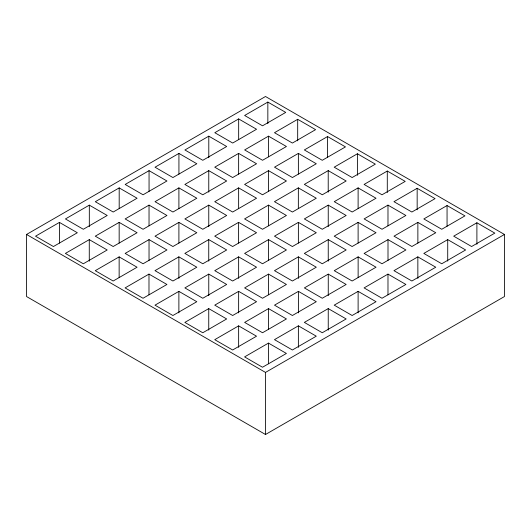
<?xml version="1.0" encoding="UTF-8"?>
<svg xmlns="http://www.w3.org/2000/svg" width="531" height="531" viewBox="0 0 531 531"><rect width="100%" height="100%" fill="white"/><g stroke="black" fill="none" stroke-linecap="round" stroke-linejoin="round"><path stroke-width="0.8" d="M26.55 234.456L265.5 96.503L504.45 234.456L504.45 296.544L265.5 434.497L26.55 296.544L26.55 234.456L265.5 372.417L504.45 234.456M59.432 222.403L35.537 236.202L53.432 246.53L77.327 232.737L59.432 222.403L59.432 243.098M89.321 205.145L65.426 218.945L83.321 229.273L107.216 215.48L89.321 205.145L89.321 226.671M119.19 187.901L95.295 201.7L113.189 212.028L137.084 198.236L119.19 187.901L119.19 208.597M149.058 170.657L125.17 184.449L143.065 194.784L166.953 180.991L149.058 170.657L149.058 191.352M178.927 153.413L155.019 167.212L172.92 177.546L196.822 163.747L178.927 153.413L178.927 174.108M208.796 136.168L184.901 149.968L202.796 160.296L226.691 146.503L208.796 136.168L208.796 157.694M238.665 118.924L214.796 132.704L232.691 143.038L256.559 129.259L238.665 118.924L238.665 139.62M267.843 102.078L244.638 115.473L262.533 125.807L285.738 112.406L267.843 102.078L267.843 123.597M89.274 239.634L65.379 253.426L83.301 263.774L107.196 249.982L89.274 239.634L89.274 261.152M119.163 222.376L95.268 236.176L113.189 246.517L137.084 232.724L119.163 222.376L119.163 243.072M149.032 205.132L125.137 218.931L143.058 229.273L166.953 215.48L149.032 205.132L149.032 225.828M178.901 187.888L155.012 201.68L172.933 212.028L196.822 198.236L178.901 187.888L178.901 208.583M208.769 170.643L184.868 184.443L202.789 194.791L226.691 180.991L208.769 170.643L208.769 192.162M238.638 153.399L214.743 167.192L232.664 177.54L256.559 163.747L238.638 153.399L238.638 174.095M268.507 136.155L244.638 149.934L262.56 160.282L286.428 146.503L268.507 136.155L268.507 156.851M297.685 119.309L274.481 132.704L292.402 143.051L315.606 129.65L297.685 119.309L297.685 140.828M119.143 256.878L95.248 270.671L113.169 281.018L137.064 267.226L119.143 256.878L119.143 277.574M149.032 239.62L125.137 253.42L143.058 263.761L166.953 249.968L149.032 239.62L149.032 260.316M178.901 222.376L155.006 236.176L172.927 246.517L196.822 232.724L178.901 222.376L178.901 243.072M208.769 205.132L184.881 218.925L202.802 229.273L226.691 215.48L208.769 205.132L208.769 226.657M238.638 187.888L214.736 201.687L232.658 212.035L256.559 198.236L238.638 187.888L238.638 208.583M268.507 170.643L244.612 184.436L262.533 194.784L286.428 180.991L268.507 170.643L268.507 191.339M298.376 153.399L274.507 167.179L292.428 177.527L316.297 163.747L298.376 153.399L298.376 174.095M327.554 136.553L304.349 149.948L322.271 160.296L345.475 146.895L327.554 136.553L327.554 157.242M148.985 274.102L125.09 287.902L143.038 298.263L166.933 284.47L148.985 274.102L148.985 294.798M178.874 256.851L154.979 270.644L172.927 281.012L196.822 267.212L178.874 256.851L178.874 278.37M208.743 239.607L184.848 253.4L202.796 263.761L226.691 249.968L208.743 239.607L208.743 261.126M238.611 222.363L214.716 236.156L232.671 246.517L256.559 232.724L238.611 222.363L238.611 243.052M268.48 205.119L244.572 218.918L262.526 229.279L286.428 215.48L268.48 205.119L268.48 225.808M298.349 187.874L274.454 201.667L292.402 212.028L316.297 198.236L298.349 187.874L298.349 208.564M328.218 170.624L304.349 184.403L322.297 194.771L346.166 180.991L328.218 170.624L328.218 192.149M357.396 153.778L334.191 167.179L352.139 177.54L375.344 164.145L357.396 153.778L357.396 175.303M178.881 291.366L154.986 305.159L172.907 315.507L196.802 301.714L178.881 291.366L178.881 312.885M208.769 274.109L184.874 287.908L202.796 298.256L226.691 284.457L208.769 274.109L208.769 295.634M238.638 256.865L214.743 270.664L232.664 281.012L256.559 267.212L238.638 256.865L238.638 278.39M268.507 239.62L244.618 253.413L262.54 263.761L286.428 249.968L268.507 239.62L268.507 260.316M298.376 222.376L274.474 236.176L292.395 246.523L316.297 232.724L298.376 222.376L298.376 243.072M328.244 205.132L304.349 218.931L322.271 229.273L346.166 215.48L328.244 205.132L328.244 226.657M358.113 187.888L334.245 201.667L352.166 212.015L376.034 198.236L358.113 187.888L358.113 208.583M387.291 171.042L364.087 184.436L382.008 194.784L405.213 181.39L387.291 171.042L387.291 192.561M208.749 308.611L184.854 322.41L202.776 332.751L226.671 318.958L208.749 308.611L208.749 330.129M238.638 291.353L214.743 305.152L232.664 315.5L256.559 301.701L238.638 291.353L238.638 312.878M268.507 274.109L244.612 287.908L262.533 298.256L286.428 284.457L268.507 274.109L268.507 294.805M298.376 256.865L274.487 270.657L292.408 281.005L316.297 267.212L298.376 256.865L298.376 278.39M328.244 239.62L304.343 253.42L322.264 263.768L346.166 249.968L328.244 239.62L328.244 261.146M358.113 222.376L334.218 236.176L352.139 246.517L376.034 232.724L358.113 222.376L358.113 243.072M387.982 205.132L364.113 218.911L382.035 229.259L405.903 215.48L387.982 205.132L387.982 225.828M417.16 188.286L393.956 201.68L411.877 212.028L435.081 198.634L417.16 188.286L417.16 209.805M238.638 325.868L214.743 339.667L232.644 349.995L256.539 336.203L238.638 325.868L238.638 347.387M268.527 308.611L244.632 322.41L262.533 332.745L286.428 318.945L268.527 308.611L268.527 329.306M298.395 291.366L274.5 305.166L292.402 315.5L316.297 301.701L298.395 291.366L298.395 312.892M328.264 274.122L304.376 287.915L322.277 298.249L346.166 284.457L328.264 274.122L328.264 295.648M358.133 256.878L334.231 270.677L352.133 281.012L376.034 267.212L358.133 256.878L358.133 277.574M388.002 239.634L364.107 253.433L382.008 263.761L405.903 249.968L388.002 239.634L388.002 260.329M417.87 222.389L394.009 236.169L411.903 246.503L435.772 232.724L417.87 222.389L417.87 243.085M447.056 205.543L423.844 218.938L441.746 229.273L464.95 215.878L447.056 205.543L447.056 226.239M268.487 343.099L244.592 356.898L262.513 367.24L286.408 353.447L268.487 343.099L268.487 363.795M298.376 325.842L274.481 339.641L292.402 349.989L316.297 336.189L298.376 325.842L298.376 347.367M328.244 308.597L304.349 322.397L322.271 332.745L346.166 318.945L328.244 308.597L328.244 330.123M358.113 291.353L334.218 305.152L352.139 315.5L376.034 301.701L358.113 291.353L358.113 312.878M387.982 274.109L364.087 287.908L382.008 298.256L405.903 284.457L387.982 274.109L387.982 294.805M417.851 256.865L393.956 270.664L411.877 281.012L435.772 267.212L417.851 256.865L417.851 278.39M447.719 239.62L423.824 253.42L441.746 263.761L465.641 249.968L447.719 239.62L447.719 261.146M476.898 222.774L453.693 236.176L471.614 246.517L494.819 233.122L476.898 222.774L476.898 244.293M265.5 372.417L265.5 434.497"/></g></svg>
